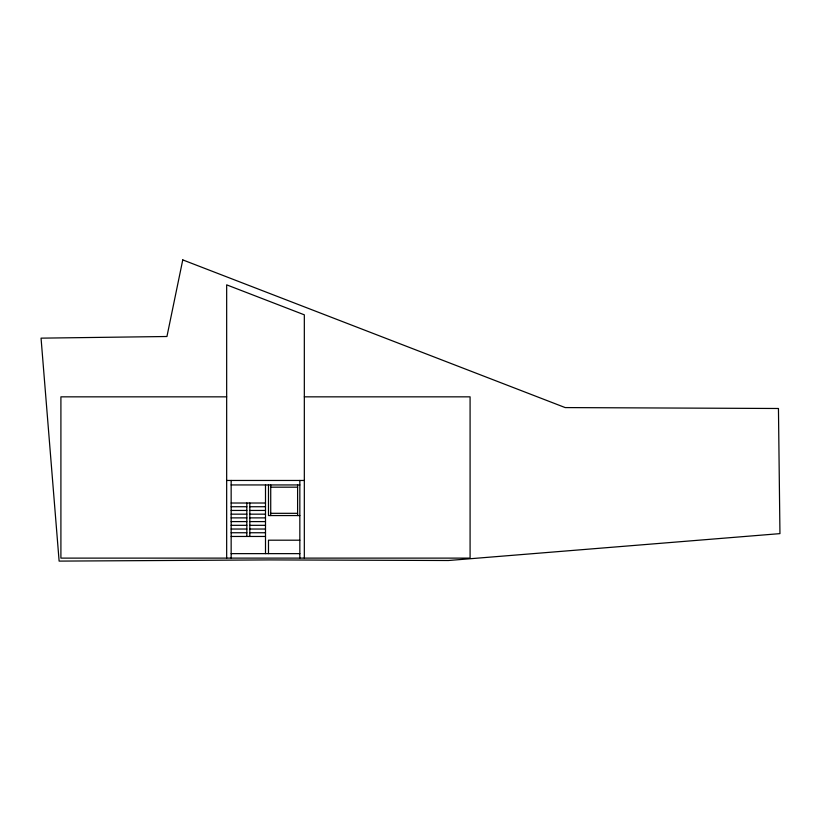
<?xml version="1.0" encoding="UTF-8"?>
<svg xmlns="http://www.w3.org/2000/svg" width="821" height="821" viewBox="0 0 821 821"><rect width="100%" height="100%" fill="white"/><g stroke="black" fill="none" stroke-linecap="round" stroke-linejoin="round"><path stroke-width="1.23" d="M226.668 396.841L60.908 396.841L60.908 558.116L470.084 558.116L470.084 396.841L304.324 396.841M226.668 480.459L304.324 480.459M231.153 484.944L299.839 484.944M270.725 487.181L297.602 487.181M231.153 503.016L265.501 503.016M231.153 506.731L246.834 506.731M249.82 506.731L265.501 506.731M231.153 510.446L246.834 510.446M249.82 510.446L265.501 510.446M270.725 513.32L297.602 513.32M231.153 514.162L246.834 514.162M249.82 514.162L265.501 514.162M299.839 515.557L268.488 515.557L268.488 484.944M231.153 517.877L246.834 517.877M249.82 517.877L265.501 517.877M231.153 521.592L246.834 521.592M249.82 521.592L265.501 521.592M231.153 525.317L246.834 525.317M249.82 525.317L265.501 525.317M231.153 529.032L246.834 529.032M249.82 529.032L265.501 529.032M231.153 532.747L246.834 532.747M249.82 532.747L265.501 532.747M231.153 536.462L265.501 536.462M299.839 540.197L268.488 540.197L268.488 553.631M231.153 553.631L299.839 553.631M304.324 558.116L304.324 314.823L226.668 284.846L226.668 558.116M299.839 480.459L299.839 558.116M297.602 484.944L297.602 515.557M270.725 484.944L270.725 515.557M265.501 484.944L265.501 553.631M249.82 503.016L249.82 536.462M246.834 503.016L246.834 536.462M231.153 480.459L231.153 558.116M182.765 259.898L166.94 336.507L41.05 338.149L59.122 561.102L269.226 559.912L448.43 560.507L779.95 533.629L778.452 408.489L565.207 407.585L182.765 259.898"/></g></svg>
